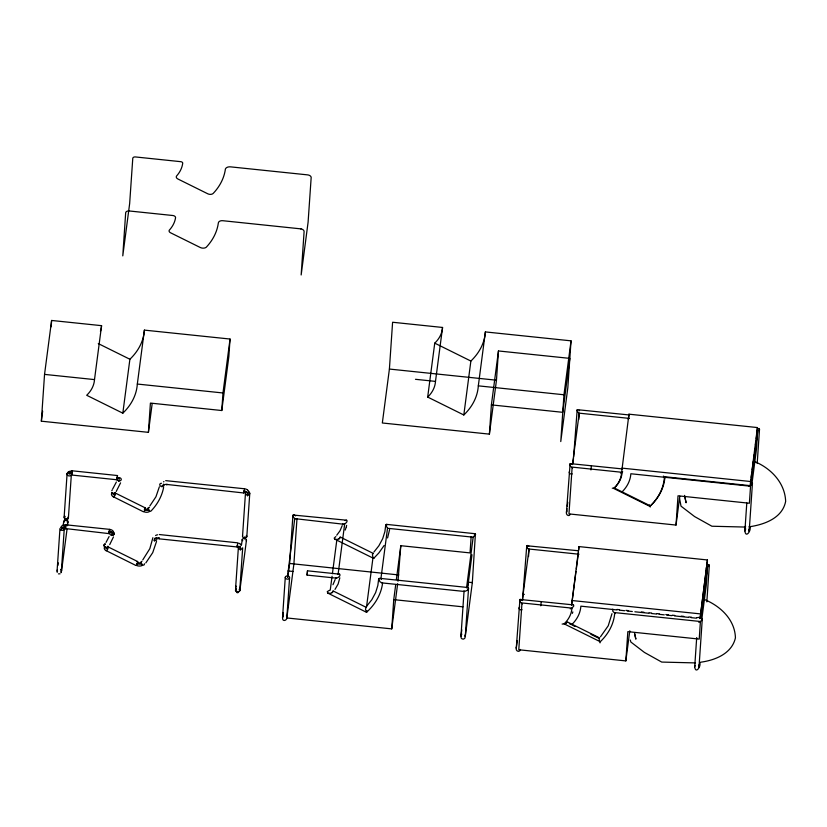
<?xml version="1.0" encoding="UTF-8"?>
<svg xmlns="http://www.w3.org/2000/svg" width="827" height="827" viewBox="0 0 827 827"><rect width="100%" height="100%" fill="white"/><g stroke="black" fill="none" stroke-linecap="round" stroke-linejoin="round"><path stroke-width="1.24" d="M285.284 577.298L282.545 617.511C281.976 623.165 289.109 619.712 286.421 615.753M696.696 637.576L694.711 666.831C695.486 674.687 701.689 666.004 699.642 662.251M113.671 532.454A2.15 1.623 -2.3 0 1 113.371 534.738A4.383 2.863 7.5 0 0 109.795 531.72L109.991 530.645L109.391 530.552L109.019 533.611L65.426 528.556L65.86 524.804L109.557 529.352L109.319 531.327M540.765 605.788L541.23 601.58M590.943 469.943L591.398 465.911M109.019 533.611L109.257 531.637M109.557 529.383L110.094 529.435A4.383 2.863 7.5 0 1 113.609 532.061M117.269 477.489L117.506 475.546L72.021 470.78L71.877 471.504L71.66 475.029L116.969 479.774L117.207 477.799M117.506 475.546L116.969 479.774M41.35 421.191L44.544 374.393L51.605 320.462L101.566 325.662L94.505 379.593A50.261 32.801 7.5 0 1 86.69 395.275L122.82 413.18A93.337 60.919 7.5 0 0 137.323 384.048L144.394 330.118L230.04 339.039L228.852 356.592L221.781 410.523L150.411 403.09L148.415 432.345L41.35 421.191L42.663 411.164M51.181 326.789L51.605 320.462M57.156 569.844L59.978 528.432M64.124 517.268L67.07 474.047M61.436 570.289L64.248 529.022M68.414 517.723L71.349 474.584A2.15 1.633 6.8 0 0 68.331 472.775A2.15 1.633 6.8 0 0 67.959 475.577A2.15 1.633 6.8 0 0 71.349 474.584M221.781 410.523L222.98 392.97L230.04 339.039M235.674 587.149L238.383 547.433M240.357 550.172L240.523 547.608A3.753 2.45 7.5 0 0 240.44 546.967M242.538 536.175L245.464 493.274M239.758 590.55L242.673 547.784M247.438 495.952L247.614 493.378A3.721 2.429 7.5 0 0 247.273 492.499M246.818 536.62L249.764 493.471M287.445 577.256L294.732 518.622L293.347 516.999L293.027 515.014L346.668 520.224C348.219 521.806 344.859 524.318 343.143 524.184L294.732 518.622M292.903 515.376L289.615 563.58L287.806 577.38M397.663 583.728L391.75 628.882L286.835 617.955L289.574 577.742A2.15 1.633 3.9 0 0 286.545 576.005A2.15 1.633 3.9 0 0 286.173 578.807A2.15 1.633 3.9 0 0 289.574 577.742M286.835 617.955L293.895 564.024L296.986 518.632M498.454 350.958L491.393 404.889L562.763 412.322L569.834 358.38L498.454 350.958L496.469 380.203L489.398 434.134L382.332 422.99L389.403 369.059L392.598 322.251L442.559 327.461L435.488 381.392A50.261 32.801 7.5 0 1 427.683 397.074L463.813 414.978A93.337 60.919 7.5 0 0 478.316 385.847L485.377 331.916L571.033 340.838L567.839 387.636L560.768 441.566L563.962 394.768L571.033 340.838M391.75 628.882L393.745 599.637L395.719 584.586M397.994 581.226L400.806 545.696L470.046 552.912L471.142 536.764M464.081 590.695L460.98 636.097C460.091 639.767 465.394 640.336 465.27 636.542L472.331 582.611L475.422 533.746L386.467 524.37L385.733 525.042L384.896 531.585L382.694 538.677L378.859 545.81L373.835 552.126M366.764 606.057L371.799 599.74L375.623 592.618L377.825 585.516L378.663 578.972L379.407 578.3L468.051 587.532L468.547 588.328L465.27 636.542L465.136 635.002M489.398 434.134L491.393 404.889M573.328 604.888L519.935 599.451L516.265 648.244C515.417 651.252 519.801 652.834 520.4 649.464M577.866 550.699L526.747 545.748L522.519 600.588M528.525 556.612L529.042 549.025L579.003 554.224M622.224 468.909L570.113 463.606L566.454 512.399C565.72 514.808 569.079 517.071 570.289 514.332M573.607 457.197L577.184 409.665L629.316 414.978M578.786 419.496L579.22 413.169L629.182 418.379L628.013 418.958M707.447 559.962L700.066 618.575L707.447 559.962L578.972 546.585L571.591 605.199L576.026 571.333M578.735 550.089L578.972 546.585M757.108 432.232L757.429 427.559L628.954 414.182L621.573 472.786A50.261 32.801 7.5 0 1 613.758 488.478L649.888 506.372A93.337 60.919 7.5 0 0 664.391 477.251M628.634 418.855L628.954 414.182M573.649 605.044L573.711 606.15L571.953 608.124L521.971 602.955L518.787 649.753L625.843 660.907L627.838 631.652L699.218 639.085L700.407 621.532C704.459 618.958 700.552 616.466 696.634 617.728M676.021 525.062L678.016 495.807L749.396 503.24L750.585 485.687L664.939 476.765A93.337 60.919 7.5 0 1 650.436 505.897L614.306 487.992A50.261 32.801 7.5 0 0 622.111 472.31L572.15 467.11L568.966 513.908L676.021 525.062L679.804 496.21M702.278 619.061L698.991 667.275L698.577 665.073M706.93 568.821L707.106 566.319L706.32 568.18M706.837 601.891L709.339 565.13L707.891 564.448M746.791 503.002L744.889 530.975C745.665 538.842 751.867 530.159 749.82 526.406M757.429 427.559L750.048 486.173L630.846 473.757A59.585 38.89 7.5 0 1 621.584 492.354M750.999 482.534L752.456 483.216L749.169 531.43L748.755 529.228M757.191 463.502L759.517 429.285L759.021 428.489L757.501 428.851M65.819 525.734L65.86 524.804M64.878 516.606L64.382 521.568M67.824 517.898L67.411 521.889M244.616 537.168L244.461 538.759M66.16 518.777L65.964 520.7M245.278 536.857L245.102 538.615M161.627 486.576A5.076 3.318 7.5 0 1 166.765 484.436L243.82 492.985L244.048 491.011L244.523 491.631A4.807 3.132 7.5 0 1 248.42 494.422L248.503 494.825M247.428 489.863A4.807 3.132 7.5 0 0 244.885 488.829L244.296 489.233M244.11 537.312L243.996 538.501M65.726 526.789L65.426 529.073M307.293 573.359L307.489 570.816L339.608 574.165C341.148 575.737 337.788 578.249 336.072 578.114L307.055 575.085L307.489 570.816M159.208 537.622L159.011 538.822L237.091 546.967L237.825 542.843L159.353 534.542M244.12 490.69L243.82 492.985M307.23 573.886L307.055 575.085M57.952 565.337L58.283 562.836M63.203 525.259L63.7 521.496M61.58 570.795L66.997 529.456M67.483 525.703L67.979 521.94M122.82 413.18L129.891 359.249A93.337 60.919 7.5 0 0 144.394 330.118M148.415 432.345L152.189 403.493M235.612 589.858L236.098 586.095M241.525 544.714L242.177 539.7M239.892 590.302L246.467 540.145M283.206 612.497L282.545 617.511L283.392 615.443M330.242 590.199L332.072 576.264M332.402 573.731L336.889 539.504L339.008 538.873L339.969 537.25M338.057 574.517L344.694 523.822M366.537 606.842L373.018 557.408C372.667 556.674 371.892 552.374 373.256 553.708M385.733 525.042L387.522 528.277L380.875 578.972L381.392 579.448M396.371 579.562L400.806 545.696M427.683 397.074L434.744 343.143A50.261 32.801 7.5 0 0 442.559 327.461M463.813 414.978L470.873 361.048A93.337 60.919 7.5 0 0 485.377 331.916M466.531 587.894L473.168 537.199L475.618 534.397M461.807 629.823L460.98 636.097L461.828 634.02M467.389 587.18L468.392 582.084M467.658 587.708L471.969 554.752M522.302 600.443L529.042 549.025M517.257 640.718L516.265 648.244L516.42 647.469M572.48 464.598L579.22 413.169M566.94 508.636L566.454 512.399L566.888 510.921M567.27 506.124L567.767 502.361M572.863 463.482L573.514 458.468M576.357 568.821L578.486 552.519M625.843 660.907L629.792 630.805M700.903 617.769L707.478 567.601L706.279 585.154L701.678 620.271M757.284 430.464L757.077 432.087L759.517 429.285M750.534 482.41L750.864 479.898M751.195 477.386L751.691 473.623M752.177 469.86L752.508 467.358M753.004 463.596L753.335 461.084M753.821 457.321L754.152 454.809M754.648 451.046L754.979 448.544M755.464 444.781L755.795 442.269M756.291 438.506L756.622 435.994M750.916 483.175L757.656 431.756L756.457 449.309L752.022 483.164M745.54 525.962L744.889 530.975L745.727 528.908M166.94 484.229L166.796 484.963M237.297 545.241L237.091 546.967M154.411 541.075L154.783 538.894A4.228 2.76 7.5 0 1 155.218 537.901M339.835 577.846L338.119 584.027L335.007 589.413M389.6 529.59L387.574 537.953M382.529 583.521C381.03 594.696 374.807 604.909 366.506 612.29L327.812 593.124L327.265 591.625L329.477 590.313M611.98 613.686L608.238 625.77L600.485 636.79M236.946 592.473C236.253 592.597 239.344 593.259 237.597 591.915M71.722 474.946L72.021 470.78M694.711 666.831L695.145 665.342M159.353 486.814L155.952 496.758L149.821 505.99M163.612 487.485C161.875 496.469 157.182 504.749 150.783 511.251M156.541 541.416L152.726 552.643L145.821 562.929M60.753 527.378L61.312 526.82A4.486 2.926 7.5 0 1 64.744 524.814L64.372 527.616A4.486 2.926 7.5 0 0 60.94 529.631L60.454 529.662A2.161 1.633 8.3 0 0 63.855 529.797A2.161 1.633 8.3 0 0 62.873 527.244M373.918 557.812L373.566 558.359L334.883 539.194L334.18 538.119L335.824 536.599M346.296 526.84L346.647 525.383M468.547 588.328L467.255 590.323L464.588 591.491L381.929 582.89L379.944 581.743L378.663 578.972M709.339 565.13L706.889 567.932M752.456 483.216L751.154 485.211L748.911 486.39M342.202 525.631L340.031 530.779L336.734 535.203M345.19 530.097L346.172 527.244M335.142 579.562L332.971 584.72M572.387 613.345L572.832 611.908M116.359 482.017L112.586 489.16M120.577 482.854L116.204 491.455M113.475 536.909L109.702 544.642M152.892 537.695L149.832 548.673L142.751 559.92M566.671 622.328L565.027 623.837L562.112 624.065M109.102 536.537L106.032 542.398M384.079 545.541L378.828 552.974L373.721 558.349M366.65 612.28L366.868 610.667M301.018 228.883L222.752 220.706A4.228 2.76 7.5 0 0 218.349 222.928L217.987 225.109A93.337 60.919 7.5 0 1 206.212 247.283A4.507 2.946 7.5 0 1 200.268 247.5L170.548 232.78A3.194 2.078 7.5 0 1 169.256 230.237L170.166 229.182A50.261 32.801 7.5 0 0 175.396 218.659L175.562 217.542A2.853 1.861 7.5 0 0 172.853 215.516L129.208 210.968A3.411 2.223 7.5 0 0 125.673 212.756L122.778 255.884L129.653 203.576L132.775 158.339A2.543 1.664 7.5 0 1 135.421 156.944L180.803 161.678A2.016 1.313 7.5 0 1 182.705 163.312A50.261 32.801 7.5 0 1 177.226 175.241L176.699 175.841A3.515 2.295 7.5 0 0 177.888 178.983L207.825 193.818A3.887 2.533 7.5 0 0 213.273 193.342L214.917 191.523A93.337 60.919 7.5 0 0 225.409 168.987A5.076 3.318 7.5 0 1 230.537 166.858L307.644 174.879A3.721 2.429 7.5 0 1 311.179 177.412L308.099 222.143L301.162 274.967L304.098 231.643A3.753 2.45 7.5 0 0 301.018 228.883L300.532 228.81M111.934 490.111L112.131 490.318A4.6 2.998 7.5 0 0 111.955 490.659M339.008 538.873L339.39 538.491A2.15 1.478 43.2 0 0 340.083 537.147M327.812 593.124L330.583 593.321L332.33 592.421A2.15 1.478 43.2 0 0 333.012 591.078M565.668 623.537L566.05 623.155A2.15 1.478 43.2 0 0 566.743 622.255M382.539 582.58L381.929 582.89M612.766 609.117L612.828 611.329L615.205 613.541M296.862 518.994L296.242 519.294M622.7 471.835L620.415 473.013M331.947 592.804L332.909 591.181M142.43 564.872L142.461 565.348A5.065 3.308 7.5 0 1 136.734 565.565L136.207 565.327A2.15 0.713 -64.9 0 0 137.758 562.556A5.065 3.308 7.5 0 0 141.345 562.794M289.957 563.507L398.821 574.951M473.168 537.199L387.522 528.277M345.117 520.586L346.668 520.224M621.956 469.405L622.535 469.157M615.205 487.992L612.29 488.219M60.102 573.814L58.438 573.866M748.952 526.851C763.993 524.69 782.332 518.374 785.65 501.389C785.019 483.03 771.178 468.485 754.906 461.693M474.16 533.715L475.111 533.601M700.82 618.379L701.772 618.265M698.732 622.235L700.417 621.501L614.761 612.611A93.337 60.919 7.5 0 1 600.257 641.742L564.128 623.837A50.261 32.801 7.5 0 0 571.933 608.155L570.237 608.858M338.636 574.269L339.608 574.165M700.5 662.231C714.952 660.318 731.854 653.733 735.43 637.865C734.945 619.681 720.462 606.119 704.594 599.585M365.999 607.307L365.524 609.437L366.506 612.29M524.049 594.231L523.336 594.313L523.884 594.53M165.7 480.642L244.347 488.747M336.889 539.504L334.883 539.194M745.54 527.068L711.892 526.23L694.608 516.575L681.024 506.165L679.525 498.361M695.362 662.913L661.714 662.076L644.429 652.431L630.846 642.021L630.308 640.005M389.403 369.059L496.469 380.203M415.474 379.304L435.488 381.392M478.316 385.847L563.962 394.768M44.544 374.393L94.505 379.593M137.323 384.048L222.98 392.97M621.894 468.113L750.368 481.49M287.879 570.93L293.161 571.488M571.912 600.516L700.386 613.892M616.983 609.437L619.547 609.706M625.977 610.378L628.541 610.646M641.39 611.98L643.954 612.249M649.092 612.786L651.666 613.045M656.803 613.582L659.377 613.851M665.797 614.523L668.371 614.792M672.217 615.195L674.791 615.453M681.21 616.125L683.784 616.394M688.922 616.932L691.496 617.2M616.973 609.923L580.864 606.16A59.585 38.89 7.5 0 1 571.602 624.757L569.369 623.651M619.526 610.181L624.643 610.719M627.197 610.988L632.314 611.515M634.867 611.784L648.926 613.252M651.49 613.51L656.597 614.048M659.15 614.316L664.267 614.843M666.82 615.112L671.938 615.639M674.491 615.908L688.56 617.376M691.114 617.645L696.231 618.172M393.745 599.637L462.975 606.842M570.485 463.523L571.995 464.205M527.368 545.438L528.877 546.12M293.647 514.704L295.684 515.862M520.307 599.368L521.816 600.051M386.467 524.37L387.418 524.68M237.328 546.058L237.887 546.192A4.311 2.812 7.5 0 1 240.864 548.859L241.412 549.097A2.15 1.623 1 0 1 238.693 548.456A2.15 1.623 1 0 1 239.158 546.337M471.783 582.394L472.331 582.611L468.051 582.167M293.347 563.807L293.895 564.024M572.625 468.03L570.578 466.407L569.731 464.195M529.507 549.945L527.461 548.322L526.623 546.109M522.437 603.886L520.4 602.252L519.552 600.04M665.384 477.696L663.388 476.073M342.823 524.029L343.102 524.576L342.647 523.77M434.744 343.143L470.873 361.048M98.279 343.587L129.891 359.249M567.126 621.821L599.544 637.886L599.182 639.519L600.051 642.868M572.739 625.315L575.003 626.442M590.85 634.288L598.779 638.217M340.466 537.157L372.884 553.222M333.405 591.088L365.823 607.152M112.131 492.53A4.6 2.998 7.5 0 0 113.464 493.843L113.609 494.567A2.15 0.806 -62.3 0 1 115.325 493.047L145.19 507.84M115.046 492.592A2.15 1.509 39.4 0 1 113.671 493.605A2.15 1.509 39.4 0 1 111.635 492.396L111.769 493.119A4.6 2.998 7.5 0 0 113.092 496.645L143.34 511.737M105.37 547.04A4.269 2.791 7.5 0 0 106.135 547.65L106.269 548.363A2.15 0.806 -62.2 0 1 107.996 546.843L137.623 561.533M104.853 544.497A4.269 2.791 7.5 0 1 105.081 544.176A2.15 1.52 38.9 0 0 103.933 545.179A2.15 1.52 38.9 0 0 104.709 546.978A4.269 2.791 7.5 0 0 105.763 550.451L135.773 565.42M579.169 413.872L576.801 410.264M373.566 558.359L373.018 557.408M579.055 410.275L579.582 410.75M159.011 538.822L158.391 537.839A4.786 3.122 7.5 0 0 154.111 539.99L154.029 540.372A2.15 1.633 11.2 0 0 156.52 540A2.15 1.633 11.2 0 0 156.437 537.995M650.229 507.023L649.536 504.997M57.477 571.529L57.084 572.191L57.27 571.581A2.15 1.675 3.8 0 1 57.487 569.917M634.567 633.813L635.87 639.147L634.536 632.841M684.828 496.758L686.09 502.775L684.611 495.394M248.875 492.024L248.793 491.62A4.807 3.132 7.5 0 0 247.821 490.173M109.288 531.482A2.853 1.861 7.5 0 1 111.996 533.508L111.831 534.624A50.261 32.801 7.5 0 1 111.624 535.555M62.108 528.732A3.411 2.223 7.5 0 1 63.586 527.171M63.968 527.047A3.411 2.223 7.5 0 1 65.643 526.944M106.983 548.746A3.194 2.078 7.5 0 1 105.525 547.019M141.862 563.704A4.507 2.946 7.5 0 1 136.703 563.476M240.109 546.337A3.753 2.45 7.5 0 1 240.306 546.647M244.079 490.856A3.721 2.429 7.5 0 1 245.392 491.145M246.498 491.724A3.721 2.429 7.5 0 1 246.797 491.962M149.067 509.814A3.887 2.533 7.5 0 1 144.26 509.783M114.322 494.949A3.515 2.295 7.5 0 1 112.73 492.592M117.238 477.644A2.016 1.313 7.5 0 1 119.14 479.278A50.261 32.801 7.5 0 1 118.747 481.397M69.21 474.316A2.543 1.664 7.5 0 1 71.856 472.92M113.64 532.805A2.15 1.633 6.8 0 1 113.03 535.245A2.15 1.633 6.8 0 1 109.96 534.201A2.15 1.633 6.8 0 1 111.635 532.123M112.193 532.143A2.15 1.633 6.8 0 1 112.741 532.268M107.924 546.13A2.15 1.478 42.7 0 1 106.507 547.546A2.15 1.478 42.7 0 1 104.295 545.665A2.15 1.478 42.7 0 1 105.318 543.918M107.996 546.843A2.15 0.806 -62.2 0 1 107.696 549.128A2.15 0.806 -62.2 0 1 105.97 550.648M136.91 561.853A2.15 0.713 -64.9 0 1 137.758 562.556M144.405 563.756A2.161 1.406 49.5 0 1 143.05 565.099A2.161 1.406 49.5 0 1 140.972 563.073A2.161 1.406 49.5 0 1 141.965 561.378M155.61 535.524A4.786 3.122 7.5 0 1 157.616 534.79M238.817 543.236A4.311 2.812 7.5 0 1 239.768 543.701M240.171 543.99A4.311 2.812 7.5 0 1 240.812 544.642M241.039 544.993A4.311 2.812 7.5 0 1 241.195 545.365M239.282 589.31A2.15 1.675 3.8 0 1 238.982 591.656A2.15 1.675 3.8 0 1 235.953 591.346A2.15 1.675 3.8 0 1 236.253 588.989M239.334 589.206A2.15 1.458 7.6 0 1 238.734 591.45M237.101 591.429A2.15 1.458 7.6 0 1 235.943 589.155M242.745 540.724A2.15 1.354 7.4 0 1 242.735 538.884A2.15 1.354 7.4 0 1 245.619 538.946A2.15 1.354 7.4 0 1 246.136 540.796M246.343 535.451A2.15 1.582 4 0 1 246.312 537.488A2.15 1.582 4 0 1 243.583 537.736A2.15 1.582 4 0 1 242.662 535.782M248.389 491.838A2.15 1.613 -3.9 0 1 249.372 494.267A2.15 1.613 -3.9 0 1 245.96 494.453A2.15 1.613 -3.9 0 1 246.746 491.931M163.498 481.831A5.076 3.318 7.5 0 1 163.932 481.624M163.488 484.126A2.161 1.623 17.8 0 1 162.878 486.545A2.161 1.623 17.8 0 1 159.859 485.242A2.161 1.623 17.8 0 1 161.513 483.278M149.439 507.53A2.15 1.458 44.9 0 0 147.878 508.894A2.15 1.458 44.9 0 0 149.976 511.107L149.656 511.396A4.445 2.894 7.5 0 1 144.28 511.861L143.774 511.644A2.15 0.713 -65 0 0 145.325 508.874A2.15 0.713 -65 0 0 144.477 508.171M148.715 508.936A4.445 2.894 7.5 0 1 145.242 508.925M115.325 493.047A2.15 0.806 -62.3 0 1 115.025 495.332A2.15 0.806 -62.3 0 1 113.309 496.851M117.01 479.009A2.15 1.633 7.3 0 1 120.235 477.934A2.15 1.633 7.3 0 1 120.349 480.694A2.15 1.633 7.3 0 1 117.02 479.433M68.227 516.906A2.15 1.582 4 0 1 67.328 518.911A2.15 1.582 4 0 1 64.496 518.333A2.15 1.582 4 0 1 64.899 516.224M63.937 522.199A2.15 1.354 7.4 0 1 64.682 520.483A2.15 1.354 7.4 0 1 67.535 521.02A2.15 1.354 7.4 0 1 67.287 522.829M60.598 569.421A2.15 1.458 7.6 0 1 61.239 571.498L61.219 572.625L60.981 571.974A2.15 1.675 3.8 0 0 60.898 569.927M57.528 571.106A2.15 1.458 7.6 0 1 57.394 569.979M61.229 527.181A2.161 1.633 8.3 0 1 61.767 527.088M522.044 609.757A2.15 1.633 3.9 0 1 519.325 609.054A2.15 1.633 3.9 0 1 519.79 606.946M101.566 325.662A50.261 32.801 7.5 0 1 100.418 331.276M572.222 473.912A2.15 1.633 3.9 0 1 569.865 473.551A2.15 1.633 3.9 0 1 569.317 471.772M336.072 578.114L335.576 577.701L336.072 578.114M71.339 471.473L71.287 471.938A4.631 3.019 7.5 0 0 67.152 474.129L67.256 473.292A4.631 3.019 7.5 0 1 71.401 471.101L71.339 471.473"/></g></svg>
